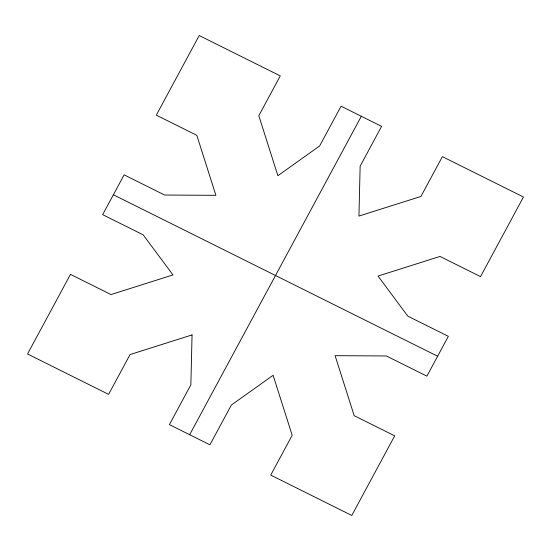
<?xml version="1.0" encoding="UTF-8"?>
<svg xmlns="http://www.w3.org/2000/svg" width="551" height="551" viewBox="0 0 551 551"><rect width="100%" height="100%" fill="white"/><g stroke="black" fill="none" stroke-linecap="round" stroke-linejoin="round"><path stroke-width="0.83" d="M189.668 434.725L361.332 116.275M113.382 194.765L437.618 356.235M192.058 334.925L190.86 384.825L169.405 424.635L209.931 444.815L231.392 405.013L273.117 375.3L292.188 435.29L270.727 475.093L351.786 515.46L394.702 435.848L354.176 415.668L335.104 355.677L386.361 355.96L426.887 376.14L448.349 336.337L407.816 316.15L378.02 276.065L440.008 256.442L480.534 276.623L523.45 197.01L442.391 156.642L420.93 196.452L358.942 216.075L360.14 166.175L381.595 126.365L341.069 106.185L319.608 145.987L277.883 175.7L258.812 115.71L280.273 75.907L199.214 35.539L156.298 115.152L196.824 135.332L215.896 195.323L164.639 195.04L124.113 174.86L102.651 214.663L143.184 234.85L172.98 274.935L110.992 294.558L70.466 274.377L27.55 353.99L108.609 394.358L130.07 354.548L192.058 334.925"/></g></svg>
